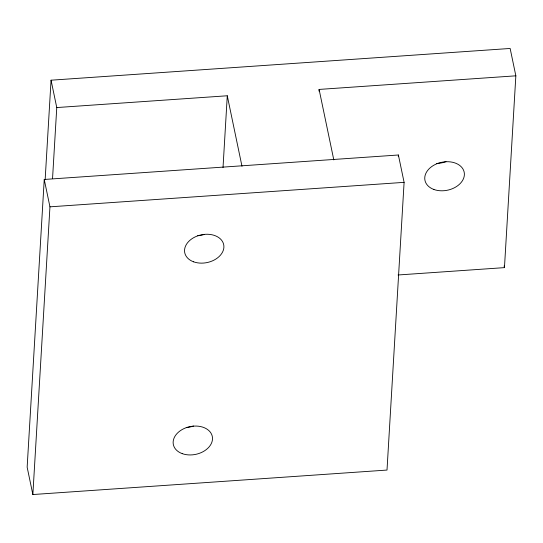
<?xml version="1.0" encoding="UTF-8"?>
<svg xmlns="http://www.w3.org/2000/svg" width="543" height="543" viewBox="0 0 543 543"><rect width="100%" height="100%" fill="white"/><g stroke="black" fill="none" stroke-linecap="round" stroke-linejoin="round"><path stroke-width="0.81" d="M44.241 179.468L27.15 467.177L32.858 494.537L387.01 470.062L404.101 182.353L398.392 154.993L44.241 179.468L49.949 206.835L32.858 494.537M45.184 179.054L51.056 80.194L510.142 48.463L515.85 75.823L504.454 267.631L398.06 274.982M52.549 178.532L56.764 107.555L51.056 80.194M223.017 167.59L227.279 95.772L56.764 107.555M318.999 91.115L319.101 89.425L515.85 75.823M398.297 156.683L398.392 154.993M49.949 206.835L404.101 182.353M504.108 265.968L504.454 267.631M319.101 89.425L333.802 159.907M227.279 95.772L241.981 166.253M204.195 234.467A19.901 14.166 -11.8 0 1 197.659 235.723M193.505 426.031A19.901 14.166 -11.8 0 1 186.263 427.524M445.993 161.624A20.037 14.261 -11.8 0 1 436.524 163.443M193.641 261.835A19.901 14.166 -11.8 0 0 223.892 247.343A19.901 14.166 -11.8 0 0 195.12 236.924A19.901 14.166 -11.8 0 0 193.641 261.835M182.244 453.643A19.901 14.166 -11.8 0 0 212.496 439.144A19.901 14.166 -11.8 0 0 183.724 428.726A19.901 14.166 -11.8 0 0 182.244 453.643M433.918 189.487A20.037 14.261 -11.8 0 0 464.374 174.894A20.037 14.261 -11.8 0 0 435.411 164.4A20.037 14.261 -11.8 0 0 433.918 189.487"/></g></svg>
